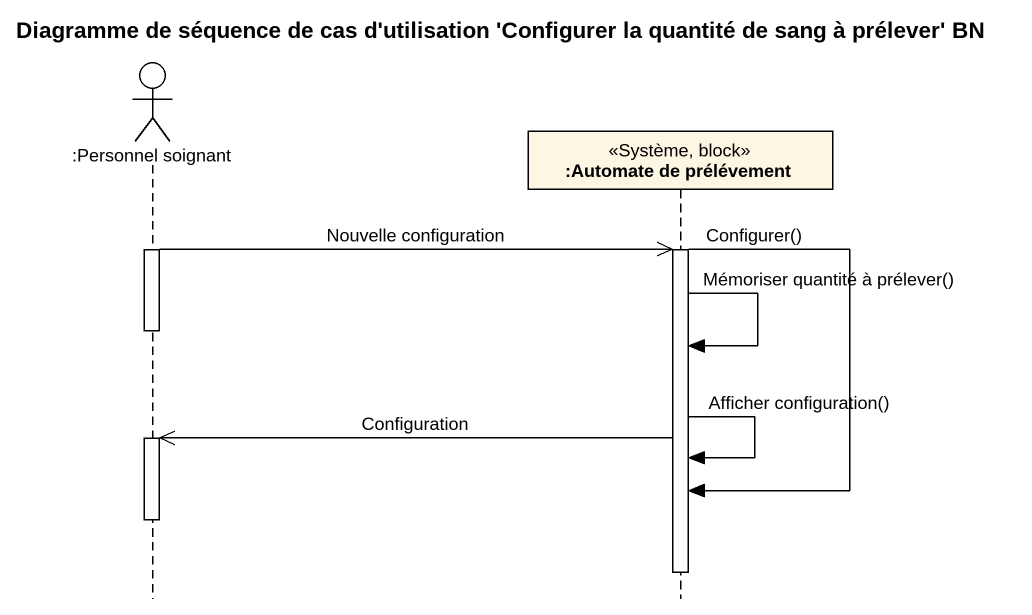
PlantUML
@startuml
title Diagramme de séquence de cas d'utilisation 'Configurer la quantité de sang à prélever' BN
hide footbox
actor ":Personnel soignant" as Personnel_soignant
participant ":Automate de prélévement" as Automate_de_prélévement <<Système, block>>

activate Personnel_soignant
Personnel_soignant ->> Automate_de_prélévement : Nouvelle configuration
activate Automate_de_prélévement
deactivate Personnel_soignant
Automate_de_prélévement -> Automate_de_prélévement : Mémoriser quantité à prélever()
Automate_de_prélévement ->> Personnel_soignant : Configuration
activate Personnel_soignant
Automate_de_prélévement -> Automate_de_prélévement : Afficher configuration()
Automate_de_prélévement -> Automate_de_prélévement : Configurer()
deactivate Personnel_soignant
deactivate Automate_de_prélévement
@enduml
